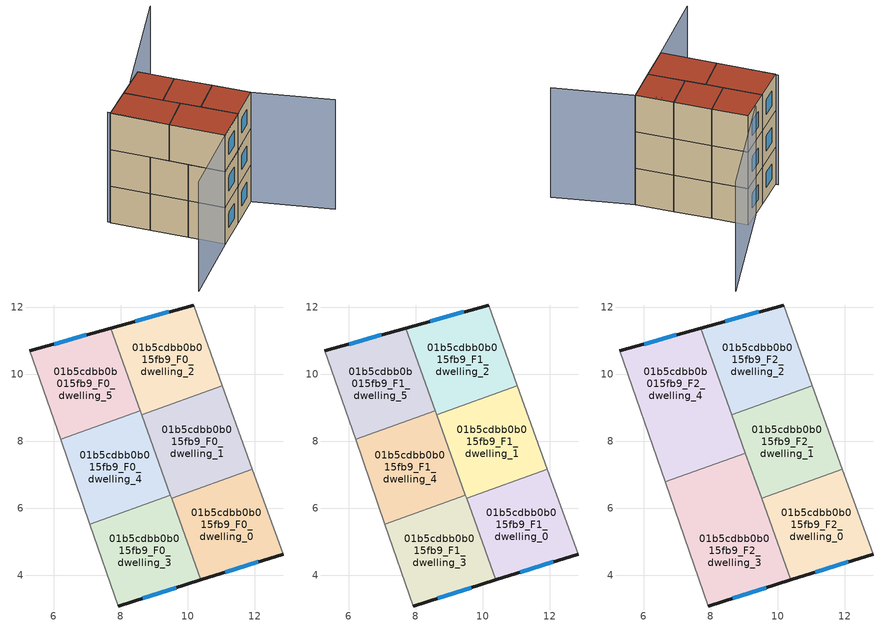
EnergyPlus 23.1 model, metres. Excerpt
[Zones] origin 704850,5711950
01b5cdbb0b015fb9_F0_dwelling_0
 floor ground (EU_floor_Construction): 11.93,7.17 12.84,4.63 10.4,3.86 9.52,6.3 z0
 wall outside (EU_wall_Construction): 10.4,3.86 12.84,4.63 z0:3
 wall to 01b5cdbb0b015fb9_F0_dwelling_1 (EU_wall_Construction): 11.93,7.17 9.52,6.3 z0:3
 wall adiabatic (EU_wall_Construction): 12.84,4.63 11.93,7.17 z0:3
 wall to 01b5cdbb0b015fb9_F0_dwelling_3 (EU_wall_Construction): 9.52,6.3 10.4,3.86 z0:3
 window (EU_Window_Construction): 11.13,4.09 12.11,4.4 z0.9:2.1
01b5cdbb0b015fb9_F0_dwelling_1
 floor ground (EU_floor_Construction): 11.04,9.66 11.93,7.17 9.52,6.3 8.62,8.79 z0
 wall to 01b5cdbb0b015fb9_F0_dwelling_2 (EU_wall_Construction): 11.04,9.66 8.62,8.79 z0:3
 wall adiabatic (EU_wall_Construction): 11.93,7.17 11.04,9.66 z0:3
 wall to 01b5cdbb0b015fb9_F0_dwelling_4 (EU_wall_Construction): 8.62,8.79 9.49,6.4 z0:3
 wall to 01b5cdbb0b015fb9_F0_dwelling_3 (EU_wall_Construction): 9.49,6.4 9.52,6.3 z0:3
01b5cdbb0b015fb9_F0_dwelling_2
 floor ground (EU_floor_Construction): 10.17,12.07 11.04,9.66 8.62,8.79 7.7,11.37 z0
 wall outside (EU_wall_Construction): 10.17,12.07 7.7,11.37 z0:3
 wall adiabatic (EU_wall_Construction): 11.04,9.66 10.17,12.07 z0:3
 wall to 01b5cdbb0b015fb9_F0_dwelling_5 (EU_wall_Construction): 7.7,11.37 8.58,8.91 z0:3
 wall to 01b5cdbb0b015fb9_F0_dwelling_4 (EU_wall_Construction): 8.58,8.91 8.62,8.79 z0:3
 window (EU_Window_Construction): 9.43,11.86 8.44,11.58 z0.9:2.1
01b5cdbb0b015fb9_F0_dwelling_3
 floor ground (EU_floor_Construction): 9.49,6.4 10.4,3.86 7.93,3.09 7.08,5.53 z0
 wall outside (EU_wall_Construction): 7.93,3.09 10.4,3.86 z0:3
 wall adiabatic (EU_wall_Construction): 7.08,5.53 7.93,3.09 z0:3
 wall to 01b5cdbb0b015fb9_F0_dwelling_4 (EU_wall_Construction): 9.49,6.4 7.08,5.53 z0:3
 window (EU_Window_Construction): 8.66,3.32 9.66,3.63 z0.9:2.1
01b5cdbb0b015fb9_F0_dwelling_4
 floor ground (EU_floor_Construction): 8.58,8.91 9.49,6.4 7.08,5.53 6.21,8.06 z0
 wall adiabatic (EU_wall_Construction): 6.21,8.06 7.08,5.53 z0:3
 wall to 01b5cdbb0b015fb9_F0_dwelling_5 (EU_wall_Construction): 8.58,8.91 6.21,8.06 z0:3
01b5cdbb0b015fb9_F0_dwelling_5
 floor ground (EU_floor_Construction): 7.7,11.37 8.58,8.91 6.21,8.06 5.3,10.7 z0
 wall outside (EU_wall_Construction): 7.7,11.37 5.3,10.7 z0:3
 wall adiabatic (EU_wall_Construction): 5.3,10.7 6.21,8.06 z0:3
 window (EU_Window_Construction): 6.98,11.17 6.02,10.9 z0.9:2.1
01b5cdbb0b015fb9_F1_dwelling_0
 floor to 01b5cdbb0b015fb9_F0_dwelling_0 (EU_floor_Construction): 11.93,7.17 12.84,4.63 10.4,3.86 9.52,6.3 z3
 wall outside (EU_wall_Construction): 10.4,3.86 12.84,4.63 z3:6
 wall to 01b5cdbb0b015fb9_F1_dwelling_1 (EU_wall_Construction): 11.93,7.17 9.52,6.3 z3:6
 wall adiabatic (EU_wall_Construction): 12.84,4.63 11.93,7.17 z3:6
 wall to 01b5cdbb0b015fb9_F1_dwelling_3 (EU_wall_Construction): 9.52,6.3 10.4,3.86 z3:6
 window (EU_Window_Construction): 11.13,4.09 12.11,4.4 z3.9:5.1
01b5cdbb0b015fb9_F1_dwelling_1
 floor to 01b5cdbb0b015fb9_F0_dwelling_1 (EU_floor_Construction): 11.04,9.66 11.93,7.17 9.52,6.3 8.62,8.79 z3
 wall to 01b5cdbb0b015fb9_F1_dwelling_2 (EU_wall_Construction): 11.04,9.66 8.62,8.79 z3:6
 wall adiabatic (EU_wall_Construction): 11.93,7.17 11.04,9.66 z3:6
 wall to 01b5cdbb0b015fb9_F1_dwelling_4 (EU_wall_Construction): 8.62,8.79 9.49,6.4 z3:6
 wall to 01b5cdbb0b015fb9_F1_dwelling_3 (EU_wall_Construction): 9.49,6.4 9.52,6.3 z3:6
01b5cdbb0b015fb9_F1_dwelling_2
 floor to 01b5cdbb0b015fb9_F0_dwelling_2 (EU_floor_Construction): 10.17,12.07 11.04,9.66 8.62,8.79 7.7,11.37 z3
 wall outside (EU_wall_Construction): 10.17,12.07 7.7,11.37 z3:6
 wall adiabatic (EU_wall_Construction): 11.04,9.66 10.17,12.07 z3:6
 wall to 01b5cdbb0b015fb9_F1_dwelling_5 (EU_wall_Construction): 7.7,11.37 8.58,8.91 z3:6
 wall to 01b5cdbb0b015fb9_F1_dwelling_4 (EU_wall_Construction): 8.58,8.91 8.62,8.79 z3:6
 window (EU_Window_Construction): 9.43,11.86 8.44,11.58 z3.9:5.1
01b5cdbb0b015fb9_F1_dwelling_3
 floor to 01b5cdbb0b015fb9_F0_dwelling_3 (EU_floor_Construction): 9.49,6.4 10.4,3.86 7.93,3.09 7.08,5.53 z3
 wall outside (EU_wall_Construction): 7.93,3.09 10.4,3.86 z3:6
 wall adiabatic (EU_wall_Construction): 7.08,5.53 7.93,3.09 z3:6
 wall to 01b5cdbb0b015fb9_F1_dwelling_4 (EU_wall_Construction): 9.49,6.4 7.08,5.53 z3:6
 window (EU_Window_Construction): 8.66,3.32 9.66,3.63 z3.9:5.1
01b5cdbb0b015fb9_F1_dwelling_4
 floor to 01b5cdbb0b015fb9_F0_dwelling_4 (EU_floor_Construction): 8.58,8.91 9.49,6.4 7.08,5.53 6.21,8.06 z3
 wall adiabatic (EU_wall_Construction): 6.21,8.06 7.08,5.53 z3:6
 wall to 01b5cdbb0b015fb9_F1_dwelling_5 (EU_wall_Construction): 8.58,8.91 6.21,8.06 z3:6
01b5cdbb0b015fb9_F1_dwelling_5
 floor to 01b5cdbb0b015fb9_F0_dwelling_5 (EU_floor_Construction): 7.7,11.37 8.58,8.91 6.21,8.06 5.3,10.7 z3
 wall outside (EU_wall_Construction): 7.7,11.37 5.3,10.7 z3:6
 wall adiabatic (EU_wall_Construction): 5.3,10.7 6.21,8.06 z3:6
 window (EU_Window_Construction): 6.98,11.17 6.02,10.9 z3.9:5.1
01b5cdbb0b015fb9_F2_dwelling_0
 floor to 01b5cdbb0b015fb9_F1_dwelling_0 (EU_floor_Construction): 11.93,7.17 12.84,4.63 10.4,3.86 9.52,6.3 z6
 wall outside (EU_wall_Construction): 10.4,3.86 12.84,4.63 z6:9
 wall to 01b5cdbb0b015fb9_F2_dwelling_1 (EU_wall_Construction): 11.93,7.17 9.52,6.3 z6:9
 wall adiabatic (EU_wall_Construction): 12.84,4.63 11.93,7.17 z6:9
 wall to 01b5cdbb0b015fb9_F2_dwelling_3 (EU_wall_Construction): 9.52,6.3 10.4,3.86 z6:9
 window (EU_Window_Construction): 11.13,4.09 12.11,4.4 z6.9:8.1
 roof outside (EU_roof_Construction): 12.84,4.63 11.93,7.17 9.52,6.3 10.4,3.86 z9
01b5cdbb0b015fb9_F2_dwelling_1
 floor to 01b5cdbb0b015fb9_F1_dwelling_1 (EU_floor_Construction): 11.04,9.66 11.93,7.17 9.52,6.3 8.62,8.79 z6
 wall to 01b5cdbb0b015fb9_F2_dwelling_2 (EU_wall_Construction): 11.04,9.66 8.62,8.79 z6:9
 wall adiabatic (EU_wall_Construction): 11.93,7.17 11.04,9.66 z6:9
 wall to 01b5cdbb0b015fb9_F2_dwelling_4 (EU_wall_Construction): 8.62,8.79 9.04,7.65 z6:9
 wall to 01b5cdbb0b015fb9_F2_dwelling_3 (EU_wall_Construction): 9.04,7.65 9.52,6.3 z6:9
 roof outside (EU_roof_Construction): 11.93,7.17 11.04,9.66 8.62,8.79 9.52,6.3 z9
01b5cdbb0b015fb9_F2_dwelling_2
 floor to 01b5cdbb0b015fb9_F1_dwelling_2 (EU_floor_Construction): 10.17,12.07 11.04,9.66 8.62,8.79 7.7,11.37 z6
 wall outside (EU_wall_Construction): 10.17,12.07 7.7,11.37 z6:9
 wall adiabatic (EU_wall_Construction): 11.04,9.66 10.17,12.07 z6:9
 wall to 01b5cdbb0b015fb9_F2_dwelling_4 (EU_wall_Construction): 7.7,11.37 8.62,8.8 z6:9
 window (EU_Window_Construction): 9.43,11.86 8.44,11.58 z6.9:8.1
 roof outside (EU_roof_Construction): 11.04,9.66 10.17,12.07 7.7,11.37 8.62,8.79 z9
01b5cdbb0b015fb9_F2_dwelling_3
 floor to 01b5cdbb0b015fb9_F1_dwelling_3 (EU_floor_Construction): 9.49,6.4 10.4,3.86 7.93,3.09 7.08,5.53 z6
 floor to 01b5cdbb0b015fb9_F1_dwelling_4 (EU_floor_Construction): 9.04,7.65 9.49,6.4 7.08,5.53 6.65,6.79 z6
 wall outside (EU_wall_Construction): 7.93,3.09 10.4,3.86 z6:9
 wall adiabatic (EU_wall_Construction): 6.65,6.79 7.93,3.09 z6:9
 wall to 01b5cdbb0b015fb9_F2_dwelling_4 (EU_wall_Construction): 9.04,7.65 6.65,6.79 z6:9
 window (EU_Window_Construction): 8.66,3.32 9.66,3.63 z6.9:8.1
 roof outside (EU_roof_Construction): 10.4,3.86 9.04,7.65 6.65,6.79 7.93,3.09 z9
01b5cdbb0b015fb9_F2_dwelling_4
 floor to 01b5cdbb0b015fb9_F1_dwelling_4 (EU_floor_Construction): 8.58,8.91 9.04,7.65 6.65,6.79 6.21,8.06 z6
 floor to 01b5cdbb0b015fb9_F1_dwelling_5 (EU_floor_Construction): 7.7,11.37 8.58,8.91 6.21,8.06 5.3,10.7 z6
 wall outside (EU_wall_Construction): 7.7,11.37 5.3,10.7 z6:9
 wall adiabatic (EU_wall_Construction): 5.3,10.7 6.65,6.79 z6:9
 window (EU_Window_Construction): 6.98,11.17 6.02,10.9 z6.9:8.1
 roof outside (EU_roof_Construction): 9.04,7.65 7.7,11.37 5.3,10.7 6.65,6.79 z9
shading: 5.29,10.9 7.92,3.09 / 7.92,3.09 2.63,1.3 / 15.54,-0.39 9,11.8 / 9,11.8 16.67,15.91 z0:9
[Building]
EU S2 Campaign: North Axis=0; Terrain=City; Solar Distribution=FullExterior
[Site:Location]
London: Latitude=51.5; Longitude=-0.5; Time Zone=0; Elevation=25
[SizingPeriod:WeatherFileDays]
AnnualSizingPeriod: Begin Month=1; Begin Day of Month=1; End Month=12; End Day of Month=31; Day of Week for Start Day=Monday; Use Weather File Daylight Saving Period=No; Use Weather File Rain and Snow Indicators=No
[MATERIAL]
EU_InternalMass_Material: Roughness=MediumRough; Thickness=0.1; Conductivity=1; Density=1800; Specific Heat=900; Thermal Absorptance=0.9; Solar Absorptance=0.7; Visible Absorptance=0.7
[MATERIAL:NOMASS] Roughness=MediumRough; Thermal Absorptance=0.9; Solar Absorptance=0.7; Visible Absorptance=0.7
Name | Thermal Resistance
EU_wall_NoMass | 1.04674
EU_roof_NoMass | 4.32442
EU_floor_NoMass | 2.04616
[WINDOWMATERIAL:SIMPLEGLAZINGSYSTEM]
EU_Window_SimpleGlazing: UFactor=4.25843; Solar Heat Gain Coefficient=0.85; Visible Transmittance=0.85
[CONSTRUCTION]
EU_wall_Construction: EU_wall_NoMass
EU_roof_Construction: EU_roof_NoMass
EU_floor_Construction: EU_floor_NoMass
EU_InternalMass_Construction: EU_InternalMass_Material
EU_Window_Construction: EU_Window_SimpleGlazing
[ZONE] Type=1; Multiplier=1; Ceiling Height=autocalculate; Floor Area=autocalculate; Part of Total Floor Area=Yes
Name | Volume
01b5cdbb0b015fb9_F0_dwelling_0; 01b5cdbb0b015fb9_F1_dwelling_0; 01b5cdbb0b015fb9_F2_dwelling_0 | 20.3459
01b5cdbb0b015fb9_F0_dwelling_1; 01b5cdbb0b015fb9_F1_dwelling_1; 01b5cdbb0b015fb9_F2_dwelling_1; 01b5cdbb0b015fb9_F0_dwelling_5; 01b5cdbb0b015fb9_F1_dwelling_5 | 20.3474
01b5cdbb0b015fb9_F0_dwelling_2; 01b5cdbb0b015fb9_F1_dwelling_2; 01b5cdbb0b015fb9_F2_dwelling_2 | 20.3489
01b5cdbb0b015fb9_F0_dwelling_3; 01b5cdbb0b015fb9_F1_dwelling_3 | 20.3503
01b5cdbb0b015fb9_F2_dwelling_3 | 30.512
01b5cdbb0b015fb9_F0_dwelling_4; 01b5cdbb0b015fb9_F1_dwelling_4 | 20.3445
01b5cdbb0b015fb9_F2_dwelling_4 | 30.5178
[INTERNALMASS] Construction=EU_InternalMass_Construction
Name | Zone or ZoneList | Surface Area
01b5cdbb0b015fb9_F0_dwelling_0_EU_InternalMass | 01b5cdbb0b015fb9_F0_dwelling_0 | 6.78205
01b5cdbb0b015fb9_F0_dwelling_1_EU_InternalMass | 01b5cdbb0b015fb9_F0_dwelling_1 | 6.78257
01b5cdbb0b015fb9_F0_dwelling_2_EU_InternalMass | 01b5cdbb0b015fb9_F0_dwelling_2 | 6.7828
01b5cdbb0b015fb9_F0_dwelling_3_EU_InternalMass | 01b5cdbb0b015fb9_F0_dwelling_3 | 6.78323
01b5cdbb0b015fb9_F0_dwelling_4_EU_InternalMass | 01b5cdbb0b015fb9_F0_dwelling_4 | 6.78146
01b5cdbb0b015fb9_F0_dwelling_5_EU_InternalMass | 01b5cdbb0b015fb9_F0_dwelling_5 | 6.78265
01b5cdbb0b015fb9_F1_dwelling_0_EU_InternalMass | 01b5cdbb0b015fb9_F1_dwelling_0 | 6.78205
01b5cdbb0b015fb9_F1_dwelling_1_EU_InternalMass | 01b5cdbb0b015fb9_F1_dwelling_1 | 6.78257
01b5cdbb0b015fb9_F1_dwelling_2_EU_InternalMass | 01b5cdbb0b015fb9_F1_dwelling_2 | 6.7828
01b5cdbb0b015fb9_F1_dwelling_3_EU_InternalMass | 01b5cdbb0b015fb9_F1_dwelling_3 | 6.78323
01b5cdbb0b015fb9_F1_dwelling_4_EU_InternalMass | 01b5cdbb0b015fb9_F1_dwelling_4 | 6.78146
01b5cdbb0b015fb9_F1_dwelling_5_EU_InternalMass | 01b5cdbb0b015fb9_F1_dwelling_5 | 6.78265
01b5cdbb0b015fb9_F2_dwelling_0_EU_InternalMass | 01b5cdbb0b015fb9_F2_dwelling_0 | 6.78205
01b5cdbb0b015fb9_F2_dwelling_1_EU_InternalMass | 01b5cdbb0b015fb9_F2_dwelling_1 | 6.78359
01b5cdbb0b015fb9_F2_dwelling_2_EU_InternalMass | 01b5cdbb0b015fb9_F2_dwelling_2 | 6.7828
01b5cdbb0b015fb9_F2_dwelling_3_EU_InternalMass | 01b5cdbb0b015fb9_F2_dwelling_3 | 10.1708
01b5cdbb0b015fb9_F2_dwelling_4_EU_InternalMass | 01b5cdbb0b015fb9_F2_dwelling_4 | 10.1724
[OTHEREQUIPMENT] Fuel Type=Electricity; Design Level Calculation Method=Watts/Area; Power per Zone Floor Area=1; Fraction Latent=0; Fraction Radiant=0; Fraction Lost=0; Carbon Dioxide Generation Rate=0; EndUse Subcategory=EU_Step8_InternalGains
Name | Zone or ZoneList or Space or SpaceList | Schedule
EU_Step8_InternalGain_01b5cdbb0b015fb9_F0_dwelling_0_f000 | 01b5cdbb0b015fb9_F0_dwelling_0 | EU_Step8_GainSchedule_01b5cdbb0b015fb9_F0_dwelling_0_f000
EU_Step8_InternalGain_01b5cdbb0b015fb9_F0_dwelling_1_f000 | 01b5cdbb0b015fb9_F0_dwelling_1 | EU_Step8_GainSchedule_01b5cdbb0b015fb9_F0_dwelling_1_f000
EU_Step8_InternalGain_01b5cdbb0b015fb9_F0_dwelling_2_f000 | 01b5cdbb0b015fb9_F0_dwelling_2 | EU_Step8_GainSchedule_01b5cdbb0b015fb9_F0_dwelling_2_f000
EU_Step8_InternalGain_01b5cdbb0b015fb9_F0_dwelling_3_f000 | 01b5cdbb0b015fb9_F0_dwelling_3 | EU_Step8_GainSchedule_01b5cdbb0b015fb9_F0_dwelling_3_f000
EU_Step8_InternalGain_01b5cdbb0b015fb9_F0_dwelling_4_f000 | 01b5cdbb0b015fb9_F0_dwelling_4 | EU_Step8_GainSchedule_01b5cdbb0b015fb9_F0_dwelling_4_f000
EU_Step8_InternalGain_01b5cdbb0b015fb9_F0_dwelling_5_f000 | 01b5cdbb0b015fb9_F0_dwelling_5 | EU_Step8_GainSchedule_01b5cdbb0b015fb9_F0_dwelling_5_f000
EU_Step8_InternalGain_01b5cdbb0b015fb9_F1_dwelling_0_f000 | 01b5cdbb0b015fb9_F1_dwelling_0 | EU_Step8_GainSchedule_01b5cdbb0b015fb9_F1_dwelling_0_f000
EU_Step8_InternalGain_01b5cdbb0b015fb9_F1_dwelling_1_f000 | 01b5cdbb0b015fb9_F1_dwelling_1 | EU_Step8_GainSchedule_01b5cdbb0b015fb9_F1_dwelling_1_f000
EU_Step8_InternalGain_01b5cdbb0b015fb9_F1_dwelling_2_f000 | 01b5cdbb0b015fb9_F1_dwelling_2 | EU_Step8_GainSchedule_01b5cdbb0b015fb9_F1_dwelling_2_f000
EU_Step8_InternalGain_01b5cdbb0b015fb9_F1_dwelling_3_f000 | 01b5cdbb0b015fb9_F1_dwelling_3 | EU_Step8_GainSchedule_01b5cdbb0b015fb9_F1_dwelling_3_f000
EU_Step8_InternalGain_01b5cdbb0b015fb9_F1_dwelling_4_f000 | 01b5cdbb0b015fb9_F1_dwelling_4 | EU_Step8_GainSchedule_01b5cdbb0b015fb9_F1_dwelling_4_f000
EU_Step8_InternalGain_01b5cdbb0b015fb9_F1_dwelling_5_f000 | 01b5cdbb0b015fb9_F1_dwelling_5 | EU_Step8_GainSchedule_01b5cdbb0b015fb9_F1_dwelling_5_f000
EU_Step8_InternalGain_01b5cdbb0b015fb9_F2_dwelling_0_f000 | 01b5cdbb0b015fb9_F2_dwelling_0 | EU_Step8_GainSchedule_01b5cdbb0b015fb9_F2_dwelling_0_f000
EU_Step8_InternalGain_01b5cdbb0b015fb9_F2_dwelling_1_f000 | 01b5cdbb0b015fb9_F2_dwelling_1 | EU_Step8_GainSchedule_01b5cdbb0b015fb9_F2_dwelling_1_f000
EU_Step8_InternalGain_01b5cdbb0b015fb9_F2_dwelling_2_f000 | 01b5cdbb0b015fb9_F2_dwelling_2 | EU_Step8_GainSchedule_01b5cdbb0b015fb9_F2_dwelling_2_f000
EU_Step8_InternalGain_01b5cdbb0b015fb9_F2_dwelling_3_f000 | 01b5cdbb0b015fb9_F2_dwelling_3 | EU_Step8_GainSchedule_01b5cdbb0b015fb9_F2_dwelling_3_f000
EU_Step8_InternalGain_01b5cdbb0b015fb9_F2_dwelling_4_f000 | 01b5cdbb0b015fb9_F2_dwelling_4 | EU_Step8_GainSchedule_01b5cdbb0b015fb9_F2_dwelling_4_f000
[ZONEVENTILATION:DESIGNFLOWRATE] Schedule=EU_AlwaysOn; Design Flow Rate Calculation Method=AirChanges/Hour; Air Changes per Hour=0.488719; Ventilation Type=Natural; Fan Pressure Rise=0; Fan Total Efficiency=1; Constant Term Coefficient=1; Temperature Term Coefficient=0; Velocity Term Coefficient=0; Velocity Squared Term Coefficient=0; Minimum Indoor Temperature=-100; Maximum Indoor Temperature=100; Delta Temperature=-100; Minimum Outdoor Temperature=-100; Maximum Outdoor Temperature=100; Maximum Wind Speed=40
Name | Zone or ZoneList or Space or SpaceList
EU_ConstantAir_01b5cdbb0b015fb9_F0_dwelling_0 | 01b5cdbb0b015fb9_F0_dwelling_0
EU_ConstantAir_01b5cdbb0b015fb9_F0_dwelling_1 | 01b5cdbb0b015fb9_F0_dwelling_1
EU_ConstantAir_01b5cdbb0b015fb9_F0_dwelling_2 | 01b5cdbb0b015fb9_F0_dwelling_2
EU_ConstantAir_01b5cdbb0b015fb9_F0_dwelling_3 | 01b5cdbb0b015fb9_F0_dwelling_3
EU_ConstantAir_01b5cdbb0b015fb9_F0_dwelling_4 | 01b5cdbb0b015fb9_F0_dwelling_4
EU_ConstantAir_01b5cdbb0b015fb9_F0_dwelling_5 | 01b5cdbb0b015fb9_F0_dwelling_5
EU_ConstantAir_01b5cdbb0b015fb9_F1_dwelling_0 | 01b5cdbb0b015fb9_F1_dwelling_0
EU_ConstantAir_01b5cdbb0b015fb9_F1_dwelling_1 | 01b5cdbb0b015fb9_F1_dwelling_1
EU_ConstantAir_01b5cdbb0b015fb9_F1_dwelling_2 | 01b5cdbb0b015fb9_F1_dwelling_2
EU_ConstantAir_01b5cdbb0b015fb9_F1_dwelling_3 | 01b5cdbb0b015fb9_F1_dwelling_3
EU_ConstantAir_01b5cdbb0b015fb9_F1_dwelling_4 | 01b5cdbb0b015fb9_F1_dwelling_4
EU_ConstantAir_01b5cdbb0b015fb9_F1_dwelling_5 | 01b5cdbb0b015fb9_F1_dwelling_5
EU_ConstantAir_01b5cdbb0b015fb9_F2_dwelling_0 | 01b5cdbb0b015fb9_F2_dwelling_0
EU_ConstantAir_01b5cdbb0b015fb9_F2_dwelling_1 | 01b5cdbb0b015fb9_F2_dwelling_1
EU_ConstantAir_01b5cdbb0b015fb9_F2_dwelling_2 | 01b5cdbb0b015fb9_F2_dwelling_2
EU_ConstantAir_01b5cdbb0b015fb9_F2_dwelling_3 | 01b5cdbb0b015fb9_F2_dwelling_3
EU_ConstantAir_01b5cdbb0b015fb9_F2_dwelling_4 | 01b5cdbb0b015fb9_F2_dwelling_4
[HVACTEMPLATE:THERMOSTAT] Constant Heating Setpoint=20; Constant Cooling Setpoint=50
EU_HeatOnly_01b5cdbb0b015fb9_F0_dwelling_0; EU_HeatOnly_01b5cdbb0b015fb9_F0_dwelling_1; EU_HeatOnly_01b5cdbb0b015fb9_F0_dwelling_2; EU_HeatOnly_01b5cdbb0b015fb9_F0_dwelling_3; EU_HeatOnly_01b5cdbb0b015fb9_F0_dwelling_4; EU_HeatOnly_01b5cdbb0b015fb9_F0_dwelling_5; EU_HeatOnly_01b5cdbb0b015fb9_F1_dwelling_0; EU_HeatOnly_01b5cdbb0b015fb9_F1_dwelling_1; EU_HeatOnly_01b5cdbb0b015fb9_F1_dwelling_2; EU_HeatOnly_01b5cdbb0b015fb9_F1_dwelling_3; EU_HeatOnly_01b5cdbb0b015fb9_F1_dwelling_4; EU_HeatOnly_01b5cdbb0b015fb9_F1_dwelling_5; EU_HeatOnly_01b5cdbb0b015fb9_F2_dwelling_0; EU_HeatOnly_01b5cdbb0b015fb9_F2_dwelling_1; EU_HeatOnly_01b5cdbb0b015fb9_F2_dwelling_2; EU_HeatOnly_01b5cdbb0b015fb9_F2_dwelling_3; EU_HeatOnly_01b5cdbb0b015fb9_F2_dwelling_4
[HVACTEMPLATE:ZONE:IDEALLOADSAIRSYSTEM] System Availability Schedule=EU_AlwaysOn; Maximum Heating Supply Air Temperature=50; Minimum Cooling Supply Air Temperature=13; Maximum Heating Supply Air Humidity Ratio=0.0156; Minimum Cooling Supply Air Humidity Ratio=0.0077; Heating Limit=NoLimit; Cooling Limit=NoLimit; Heating Availability Schedule=EU_AlwaysOn; Cooling Availability Schedule=EU_CoolingOff; Dehumidification Control Type=ConstantSensibleHeatRatio; Cooling Sensible Heat Ratio=0.7; Dehumidification Setpoint=60; Humidification Control Type=None; Humidification Setpoint=30; Outdoor Air Method=None; Outdoor Air Flow Rate per Person=0.00944; Outdoor Air Flow Rate per Zone Floor Area=0; Outdoor Air Flow Rate per Zone=0; Demand Controlled Ventilation Type=None; Outdoor Air Economizer Type=NoEconomizer; Heat Recovery Type=None; Sensible Heat Recovery Effectiveness=0.7; Latent Heat Recovery Effectiveness=0.65
Name | Template Thermostat
01b5cdbb0b015fb9_F0_dwelling_0 | EU_HeatOnly_01b5cdbb0b015fb9_F0_dwelling_0
01b5cdbb0b015fb9_F0_dwelling_1 | EU_HeatOnly_01b5cdbb0b015fb9_F0_dwelling_1
01b5cdbb0b015fb9_F0_dwelling_2 | EU_HeatOnly_01b5cdbb0b015fb9_F0_dwelling_2
01b5cdbb0b015fb9_F0_dwelling_3 | EU_HeatOnly_01b5cdbb0b015fb9_F0_dwelling_3
01b5cdbb0b015fb9_F0_dwelling_4 | EU_HeatOnly_01b5cdbb0b015fb9_F0_dwelling_4
01b5cdbb0b015fb9_F0_dwelling_5 | EU_HeatOnly_01b5cdbb0b015fb9_F0_dwelling_5
01b5cdbb0b015fb9_F1_dwelling_0 | EU_HeatOnly_01b5cdbb0b015fb9_F1_dwelling_0
01b5cdbb0b015fb9_F1_dwelling_1 | EU_HeatOnly_01b5cdbb0b015fb9_F1_dwelling_1
01b5cdbb0b015fb9_F1_dwelling_2 | EU_HeatOnly_01b5cdbb0b015fb9_F1_dwelling_2
01b5cdbb0b015fb9_F1_dwelling_3 | EU_HeatOnly_01b5cdbb0b015fb9_F1_dwelling_3
01b5cdbb0b015fb9_F1_dwelling_4 | EU_HeatOnly_01b5cdbb0b015fb9_F1_dwelling_4
01b5cdbb0b015fb9_F1_dwelling_5 | EU_HeatOnly_01b5cdbb0b015fb9_F1_dwelling_5
01b5cdbb0b015fb9_F2_dwelling_0 | EU_HeatOnly_01b5cdbb0b015fb9_F2_dwelling_0
01b5cdbb0b015fb9_F2_dwelling_1 | EU_HeatOnly_01b5cdbb0b015fb9_F2_dwelling_1
01b5cdbb0b015fb9_F2_dwelling_2 | EU_HeatOnly_01b5cdbb0b015fb9_F2_dwelling_2
01b5cdbb0b015fb9_F2_dwelling_3 | EU_HeatOnly_01b5cdbb0b015fb9_F2_dwelling_3
01b5cdbb0b015fb9_F2_dwelling_4 | EU_HeatOnly_01b5cdbb0b015fb9_F2_dwelling_4
[SIZING:ZONE] Zone Cooling Design Supply Air Temperature Input Method=SupplyAirTemperature; Zone Cooling Design Supply Air Temperature=13; Zone Heating Design Supply Air Temperature Input Method=SupplyAirTemperature; Zone Heating Design Supply Air Temperature=50; Zone Cooling Design Supply Air Humidity Ratio=0.008; Zone Heating Design Supply Air Humidity Ratio=0.008; Cooling Design Air Flow Method=DesignDay; Cooling Design Air Flow Rate=0; Cooling Minimum Air Flow per Zone Floor Area=0.000762; Cooling Minimum Air Flow=0; Cooling Minimum Air Flow Fraction=0.2; Heating Design Air Flow Method=DesignDay; Heating Design Air Flow Rate=0; Heating Maximum Air Flow per Zone Floor Area=0.002032; Heating Maximum Air Flow=0.141576; Heating Maximum Air Flow Fraction=0.3; Account for Dedicated Outdoor Air System=No; Dedicated Outdoor Air System Control Strategy=NeutralSupplyAir; Dedicated Outdoor Air Low Setpoint Temperature for Design=autosize; Dedicated Outdoor Air High Setpoint Temperature for Design=autosize; Zone Load Sizing Method=Sensible Load Only No Latent Load; Zone Latent Cooling Design Supply Air Humidity Ratio Input Method=HumidityRatioDifference; Zone Cooling Design Supply Air Humidity Ratio Difference=0.005; Zone Latent Heating Design Supply Air Humidity Ratio Input Method=HumidityRatioDifference; Zone Humidification Design Supply Air Humidity Ratio Difference=0.005
01b5cdbb0b015fb9_F0_dwelling_0; 01b5cdbb0b015fb9_F0_dwelling_1; 01b5cdbb0b015fb9_F0_dwelling_2; 01b5cdbb0b015fb9_F0_dwelling_3; 01b5cdbb0b015fb9_F0_dwelling_4; 01b5cdbb0b015fb9_F0_dwelling_5; 01b5cdbb0b015fb9_F1_dwelling_0; 01b5cdbb0b015fb9_F1_dwelling_1; 01b5cdbb0b015fb9_F1_dwelling_2; 01b5cdbb0b015fb9_F1_dwelling_3; 01b5cdbb0b015fb9_F1_dwelling_4; 01b5cdbb0b015fb9_F1_dwelling_5; 01b5cdbb0b015fb9_F2_dwelling_0; 01b5cdbb0b015fb9_F2_dwelling_1; 01b5cdbb0b015fb9_F2_dwelling_2; 01b5cdbb0b015fb9_F2_dwelling_3; 01b5cdbb0b015fb9_F2_dwelling_4
[SCHEDULE:CONSTANT]
Name | Hourly Value
EU_AlwaysOn | 1
EU_CoolingOff | 0
[SCHEDULE:FILE] Column Number=1; Rows to Skip at Top=0; Number of Hours of Data=8760; Column Separator=Comma; Interpolate to Timestep=No; Minutes per Item=60; Adjust Schedule for Daylight Savings=Yes
Name | File
EU_Step8_GainSchedule_01b5cdbb0b015fb9_F0_dwelling_0_f000 | ../../schedules/01b5cdbb0b015fb9/01b5cdbb0b015fb9_F0_dwelling_0_f000_gain.csv
EU_Step8_GainSchedule_01b5cdbb0b015fb9_F0_dwelling_1_f000 | ../../schedules/01b5cdbb0b015fb9/01b5cdbb0b015fb9_F0_dwelling_1_f000_gain.csv
EU_Step8_GainSchedule_01b5cdbb0b015fb9_F0_dwelling_2_f000 | ../../schedules/01b5cdbb0b015fb9/01b5cdbb0b015fb9_F0_dwelling_2_f000_gain.csv
EU_Step8_GainSchedule_01b5cdbb0b015fb9_F0_dwelling_3_f000 | ../../schedules/01b5cdbb0b015fb9/01b5cdbb0b015fb9_F0_dwelling_3_f000_gain.csv
EU_Step8_GainSchedule_01b5cdbb0b015fb9_F0_dwelling_4_f000 | ../../schedules/01b5cdbb0b015fb9/01b5cdbb0b015fb9_F0_dwelling_4_f000_gain.csv
EU_Step8_GainSchedule_01b5cdbb0b015fb9_F0_dwelling_5_f000 | ../../schedules/01b5cdbb0b015fb9/01b5cdbb0b015fb9_F0_dwelling_5_f000_gain.csv
EU_Step8_GainSchedule_01b5cdbb0b015fb9_F1_dwelling_0_f000 | ../../schedules/01b5cdbb0b015fb9/01b5cdbb0b015fb9_F1_dwelling_0_f000_gain.csv
EU_Step8_GainSchedule_01b5cdbb0b015fb9_F1_dwelling_1_f000 | ../../schedules/01b5cdbb0b015fb9/01b5cdbb0b015fb9_F1_dwelling_1_f000_gain.csv
EU_Step8_GainSchedule_01b5cdbb0b015fb9_F1_dwelling_2_f000 | ../../schedules/01b5cdbb0b015fb9/01b5cdbb0b015fb9_F1_dwelling_2_f000_gain.csv
EU_Step8_GainSchedule_01b5cdbb0b015fb9_F1_dwelling_3_f000 | ../../schedules/01b5cdbb0b015fb9/01b5cdbb0b015fb9_F1_dwelling_3_f000_gain.csv
EU_Step8_GainSchedule_01b5cdbb0b015fb9_F1_dwelling_4_f000 | ../../schedules/01b5cdbb0b015fb9/01b5cdbb0b015fb9_F1_dwelling_4_f000_gain.csv
EU_Step8_GainSchedule_01b5cdbb0b015fb9_F1_dwelling_5_f000 | ../../schedules/01b5cdbb0b015fb9/01b5cdbb0b015fb9_F1_dwelling_5_f000_gain.csv
EU_Step8_GainSchedule_01b5cdbb0b015fb9_F2_dwelling_0_f000 | ../../schedules/01b5cdbb0b015fb9/01b5cdbb0b015fb9_F2_dwelling_0_f000_gain.csv
EU_Step8_GainSchedule_01b5cdbb0b015fb9_F2_dwelling_1_f000 | ../../schedules/01b5cdbb0b015fb9/01b5cdbb0b015fb9_F2_dwelling_1_f000_gain.csv
EU_Step8_GainSchedule_01b5cdbb0b015fb9_F2_dwelling_2_f000 | ../../schedules/01b5cdbb0b015fb9/01b5cdbb0b015fb9_F2_dwelling_2_f000_gain.csv
EU_Step8_GainSchedule_01b5cdbb0b015fb9_F2_dwelling_3_f000 | ../../schedules/01b5cdbb0b015fb9/01b5cdbb0b015fb9_F2_dwelling_3_f000_gain.csv
EU_Step8_GainSchedule_01b5cdbb0b015fb9_F2_dwelling_4_f000 | ../../schedules/01b5cdbb0b015fb9/01b5cdbb0b015fb9_F2_dwelling_4_f000_gain.csv
